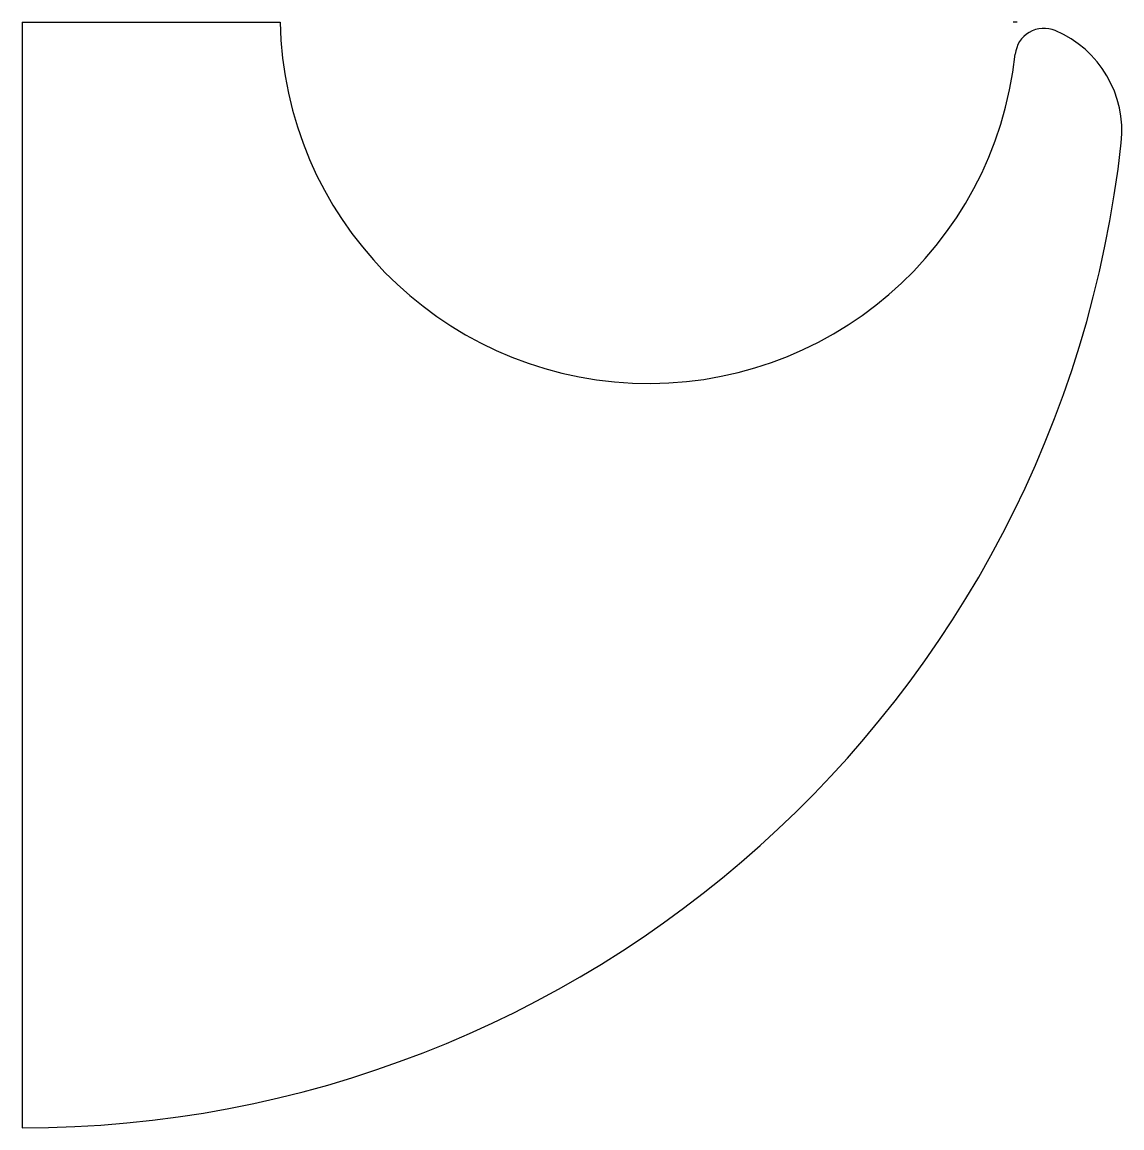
# Model space of a CAD drawing. Header units: millimetres. Extents: x 0 to 75.8, y -76.2 to 0.
import ezdxf

# ---------------------------------------------------------------- set-up
doc = ezdxf.new("R2010")
doc.units = ezdxf.units.MM
doc.layers.get('0').update_dxf_attribs({"linetype": 'CONTINUOUS'})

msp = doc.modelspace()

# ---------------------------------------------------------------- linework, layer by layer
for p, q in [((0, 0), (0, -76.2)), ((0, 0), (17.785, 0)), ((68.575, 0), (68.289, 0))]:
    msp.add_line(p, q)
for centre, radius, start, end in [((43.18, 0.5), 25.4, 181.12832, 353.8597), ((70.423, -2.431), 2, 67.17643, 173.8597), ((68.289, -7.5), 7.5, -6.26749, 67.17643), ((0, 0), 76.2, 270, 353.73251)]:
    msp.add_arc(centre, radius, start, end)

doc.saveas('drawing.dxf')
